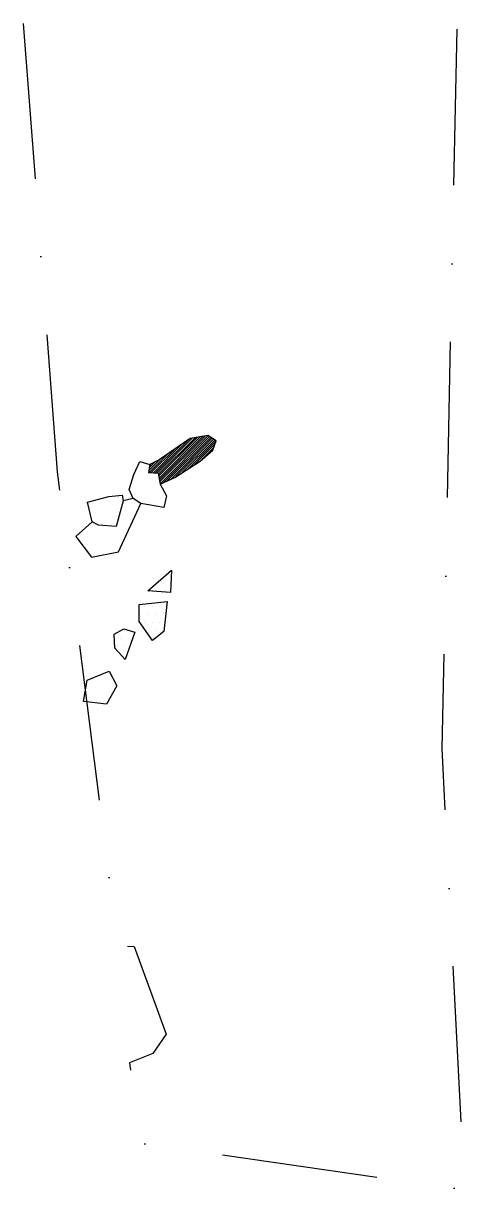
# Model space of a CAD drawing. Header units: metres. Extents: x -508 to -437, y -2025 to -1838.
import ezdxf

# ---------------------------------------------------------------- set-up
doc = ezdxf.new("R2010")
doc.units = ezdxf.units.M
doc.header["$LTSCALE"] = 25
doc.header["$MEASUREMENT"] = 0
doc.linetypes.add('STRICHPUNKTX2', pattern=[2, 1, -0.5, 0, -0.5])
doc.layers.get('0').update_dxf_attribs({"linetype": 'CONTINUOUS'})
for name, color, linetype in [('GRABUNGSGRENZE', 3, 'STRICHPUNKTX2'), ('KNOCHEN', 2, 'CONTINUOUS'), ('KNOCHENSCHRAFF', 2, 'CONTINUOUS'), ('STEINE', 4, 'CONTINUOUS'), ('STEINESCHRAFF', 4, 'CONTINUOUS')]:
    doc.layers.add(name, color=color, linetype=linetype)

# ---------------------------------------------------------------- blocks, each defined once
blk = doc.blocks.new('*X1')
at = {"color": 0}
for p, q in [((-486.68, -1909.73), (-482.1, -1905.15)), ((-486.35, -1909.75), (-480.95, -1904.36)), ((-486.01, -1909.77), (-480.43, -1904.19)), ((-485.88, -1909.99), (-480, -1904.12)), ((-485.83, -1910.29), (-479.58, -1904.05)), ((-485.77, -1910.59), (-479.16, -1903.98)), ((-485.72, -1910.89), (-478.73, -1903.91)), ((-485.67, -1911.19), (-478.31, -1903.84)), ((-485.61, -1911.49), (-477.91, -1903.79)), ((-485.1, -1911.33), (-477.7, -1903.93)), ((-484.44, -1911.03), (-477.48, -1904.07)), ((-483.78, -1910.72), (-477.27, -1904.21)), ((-483.05, -1910.35), (-477.05, -1904.35)), ((-482.06, -1909.71), (-476.84, -1904.49)), ((-481.06, -1909.07), (-476.62, -1904.63)), ((-480.07, -1908.43), (-476.8, -1905.16)), ((-487.35, -1909.69), (-484.38, -1906.73)), ((-487.01, -1909.71), (-483.24, -1905.94)), ((-478.9, -1907.61), (-477.02, -1905.72)), ((-487.4, -1909.39), (-485.53, -1907.52)), ((-487.34, -1908.97), (-486.32, -1907.95)), ((-487.27, -1908.56), (-487.01, -1908.29))]:
    blk.add_line(p, q, dxfattribs=at)
blk = doc.blocks.new('*X2')
at = {"color": 0}
for p, q in [((-485, -1927.5), (-485, -1927.5)), ((-484.375, -1926.25), (-484.375, -1926.25)), ((-485.625, -1928.75), (-485.625, -1928.75)), ((-484.375, -1928.75), (-484.375, -1928.75)), ((-488.125, -1931.25), (-488.125, -1931.25)), ((-486.875, -1931.25), (-486.875, -1931.25)), ((-485.625, -1931.25), (-485.625, -1931.25)), ((-488.75, -1932.5), (-488.75, -1932.5)), ((-487.5, -1932.5), (-487.5, -1932.5)), ((-486.25, -1932.5), (-486.25, -1932.5)), ((-485, -1932.5), (-485, -1932.5)), ((-491.25, -1935), (-491.25, -1935)), ((-488.125, -1933.75), (-488.125, -1933.75)), ((-487.5, -1935), (-487.5, -1935)), ((-486.875, -1933.75), (-486.875, -1933.75)), ((-486.25, -1935), (-486.25, -1935)), ((-485.625, -1933.75), (-485.625, -1933.75)), ((-485, -1935), (-485, -1935)), ((-491.875, -1936.25), (-491.875, -1936.25)), ((-490.625, -1936.25), (-490.625, -1936.25)), ((-486.875, -1936.25), (-486.875, -1936.25)), ((-492.5, -1937.5), (-492.5, -1937.5)), ((-491.875, -1938.75), (-491.875, -1938.75)), ((-491.25, -1937.5), (-491.25, -1937.5))]:
    blk.add_line(p, q, dxfattribs=at)

msp = doc.modelspace()

# ---------------------------------------------------------------- linework, layer by layer
at = {"layer": 'GRABUNGSGRENZE', "flags": 128}
msp.add_lwpolyline([(-507.53, -1837.68), (-502.08, -1909.6), (-492.38, -1985.59), (-489.78, -1985.68), (-484.61, -1999.78), (-486.79, -2002.85), (-490.51, -2004.35), (-488.71, -2017.24), (-436.76, -2024.69), (-440.37, -1953.93), (-437.97, -1838.16)], dxfattribs=at)
at = {"layer": 'KNOCHEN'}
msp.add_lwpolyline([(-487.25, -1908.41), (-487.45, -1909.69), (-485.92, -1909.78), (-485.6, -1911.56), (-483.26, -1910.48), (-479.19, -1907.86), (-477.16, -1906.12), (-476.61, -1904.64), (-477.94, -1903.78), (-480.79, -1904.25), (-485.77, -1907.69), (-487.25, -1908.41)], dxfattribs=at)
at = {"layer": 'STEINE'}
for points in [[(-489.92, -1913.88), (-490.54, -1912.4), (-489.79, -1910), (-488.83, -1907.91), (-487.25, -1908.41), (-487.45, -1909.69), (-485.92, -1909.78), (-485.6, -1911.56), (-484.57, -1913.45), (-485.02, -1915.33), (-488.7, -1914.69), (-489.92, -1913.88)], [(-496.48, -1917.63), (-499.12, -1919.94), (-496.61, -1923.29), (-492.28, -1922.41), (-488.7, -1914.69)], [(-491.5, -1914.24), (-492.66, -1918.33), (-495.46, -1918.14), (-496.48, -1917.63), (-497.26, -1914.48), (-493.8, -1913.54), (-491.66, -1913.33), (-491.5, -1914.24)], [(-489.92, -1913.88), (-491.5, -1914.24)], [(-487.56, -1928.66), (-483.75, -1925.37), (-483.94, -1928.94), (-487.56, -1928.66)], [(-486.81, -1936.66), (-488.96, -1933.61), (-488.98, -1930.86), (-484.49, -1930.37), (-484.98, -1935.17), (-486.81, -1936.66)], [(-491.18, -1939.69), (-492.87, -1937.86), (-492.98, -1935.62), (-491.4, -1934.74), (-489.67, -1935.3), (-491.18, -1939.69)], [(-497.88, -1946.4), (-497.28, -1942.98), (-493.77, -1941.54), (-492.53, -1943.88), (-494.2, -1946.84), (-497.88, -1946.4)]]:
    msp.add_lwpolyline(points, dxfattribs=at)

# ---------------------------------------------------------------- block references
at = {"layer": 'KNOCHENSCHRAFF'}
msp.add_blockref('*X1', (0, 0), dxfattribs=at)
at = {"layer": 'STEINESCHRAFF'}
msp.add_blockref('*X2', (0, 0), dxfattribs=at)

doc.saveas('drawing.dxf')
